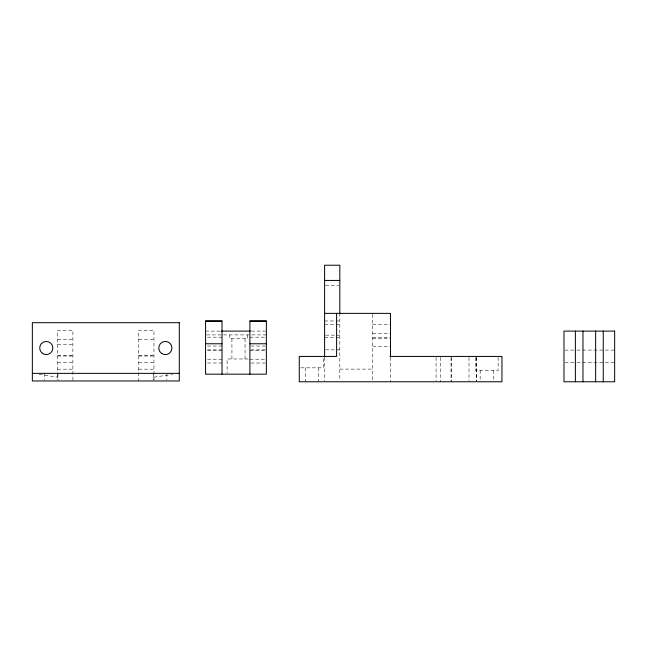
<?xml version="1.0" encoding="UTF-8"?>
<svg xmlns="http://www.w3.org/2000/svg" width="647" height="647" viewBox="0 0 647 647"><rect width="100%" height="100%" fill="white"/><g stroke="black" fill="none" stroke-linecap="round" stroke-linejoin="round"><path stroke-width="0.49" stroke-dasharray="3.23 2.43" d="M153.954 377.161L172.466 374.387M325.562 285.497L338.858 285.497M324.608 320.969L339.812 320.969M324.608 324.511L339.812 324.511M372.745 324.511L390.481 324.511M205.56 331.102L221.064 331.102M251.416 331.102L265.391 331.102M372.745 333.634L390.481 333.634M206.555 334.903L222.503 334.903M223.506 334.903L266.362 334.903M325.562 335.154L339.812 335.154M207.501 337.184L222.026 337.184M249.896 337.184L265.391 337.184M324.608 337.685L339.812 337.685M372.745 337.685L390.481 337.685M372.745 338.575L390.481 338.575M57.688 339.586L72.885 339.586M138.757 339.586L153.954 339.586M57.688 344.228L72.885 344.228M207.501 346.048L222.026 346.048M250.866 346.048L265.391 346.048M372.745 346.428L390.481 346.428M207.501 349.857L222.026 349.857M250.866 349.849L266.362 349.849M325.562 349.849L339.812 349.849M564.977 350.1L575.903 350.1M576.898 350.1L614.65 350.1M207.501 350.35L222.026 350.35M249.896 350.35L265.391 350.35M57.688 355.632L72.885 355.632M138.757 355.632L153.954 355.632M57.688 356.012L72.885 356.012M138.757 356.012L153.954 356.012M248.125 358.972L227.121 358.972L227.121 373.222M207.501 359.222L222.026 359.222M249.896 359.222L265.391 359.222M57.688 362.595L72.885 362.595M138.757 362.595L153.954 362.595M564.977 362.765L575.903 362.765M576.898 362.765L614.65 362.765M207.501 363.007L222.026 363.007M250.866 363.024L265.391 363.024M300.928 367.836L323.338 367.836L323.338 357.387M339.812 369.105L372.745 369.105M57.688 369.178L72.885 369.178M138.757 369.178L153.954 369.178M39.168 374.387L57.688 377.161M498.15 357.427L498.15 370.367L475.351 370.367L475.351 357.427M493.337 370.367L493.337 381.77M480.163 370.367L480.163 381.77M476.613 357.411L476.613 381.77M476.386 357.411L476.386 381.77M469.01 357.411L469.01 380.792M451.282 357.411L451.282 380.792M451.056 357.411L451.056 381.77M440.389 357.411L440.389 381.77M436.078 357.411L436.078 380.792M390.481 357.411L390.481 381.77M372.745 314.321L372.745 381.77M339.812 313.019L339.812 380.792M324.608 357.411L324.608 380.792M318.526 367.836L318.526 381.77M305.352 367.836L305.352 381.77M247.364 334.903L247.364 338.704L229.628 338.704L229.628 334.903M245.067 338.704L245.067 358.972M231.925 338.704L231.925 358.972M166.877 373.359L166.877 380.015M153.954 380.169L153.954 330.293L138.757 330.293L138.757 380.962M153.703 373.359L153.703 380.015M72.885 380.169L72.885 330.293L57.688 330.293L57.688 373.359M57.939 373.359L57.939 380.015M57.688 374.314L57.688 380.169M44.764 373.359L44.764 380.015"/><path stroke-width="0.97" d="M324.608 280.434L339.812 280.434M324.608 313.366L390.481 313.366L390.481 356.934M205.56 321.147L222.026 321.138M249.896 321.138L266.362 321.147M221.509 331.102L250.413 331.102M205.56 343.767L222.026 343.767M249.896 343.767L266.362 343.767M389.906 356.432L501.951 356.432L501.951 381.77L299.278 381.77L299.278 356.432L336.602 356.432L336.602 313.366M32.35 373.359L179.292 373.359M603.247 331.102L603.247 381.77M595.652 331.102L595.652 381.77M582.979 331.102L582.979 381.77M575.385 331.102L575.385 381.77M339.812 313.52L339.812 265.23L324.608 265.23L324.608 356.934M249.896 374.168L249.896 320.969L266.362 320.969L266.362 374.168L205.56 374.168L205.56 320.969L222.026 320.969L222.026 374.168M179.292 322.691L32.35 322.691L32.35 380.962L179.292 380.962L179.292 322.691M614.65 331.102L563.982 331.102L563.982 381.77L614.65 381.77L614.65 331.102M42.678 353.537A6.583 6.583 0 0 0 52.86 348.393A6.583 6.583 0 0 0 43.309 342.15A6.583 6.583 0 0 0 42.678 353.537M161.71 353.513A6.583 6.583 0 0 0 171.932 348.442A6.583 6.583 0 0 0 162.429 342.126A6.583 6.583 0 0 0 161.71 353.513"/></g></svg>
